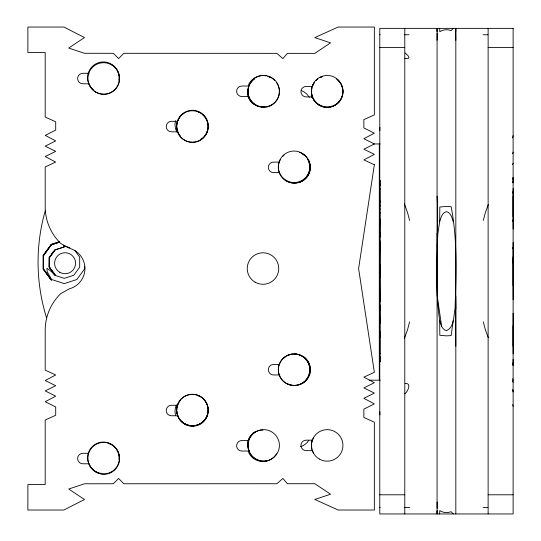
<?xml version="1.0" encoding="UTF-8"?>
<svg xmlns="http://www.w3.org/2000/svg" width="541" height="541" viewBox="0 0 541 541"><rect width="100%" height="100%" fill="white"/><g stroke="black" fill="none" stroke-linecap="round" stroke-linejoin="round"><path stroke-width="0.81" d="M379.796 222.649L379.782 237.553L379.782 213.58L380.188 212.309M379.782 328.732L379.782 304.759L379.796 319.67M437.074 196.126C439.333 237.465 433.612 279.426 439.671 320.502C440.861 324.275 441.956 329.699 446.453 330.673C454.474 327.217 453.561 315.714 455.055 308.498C456.124 274.558 457.652 240.224 451.14 206.703L446.453 206.459L439.819 207L439.671 221.81L437.845 233.813L437.223 246.365L437.223 295.947L441.598 326.155M513.125 285.668L513.125 256.644M380.046 264.968L380.005 310.223M380.005 232.103L380.046 277.344M379.782 263.46L380.053 240.928L379.782 249.611M437.074 40.244L437.162 33.116M437.182 31.534L437.216 28.362L437.074 31.351M513.125 325.689L513.125 346.213M379.782 236.295L380.053 219.808M513.125 196.099L513.125 216.623M380.053 208.738L379.782 223.839L380.066 218.983M379.782 277.492L380.046 264.15M380.053 335.69L379.782 353.537M513.125 313.273L513.125 353.814M513.125 242.49L513.125 299.822M379.782 181.932L380.066 180.39L379.782 202.699L380.188 201.184M379.782 339.613L380.066 361.922L379.782 360.38M379.782 338.734L380.039 333.175M439.63 513.95L439.819 510.589C443.099 512.854 447.475 513.152 451.14 511.691L453.27 513.95M513.125 359.386L512.99 364.722L513.125 362.788M379.883 127.48L379.883 130.584M379.883 411.728L379.883 414.832M379.782 360.272L380.066 356.803L379.782 357.973M513.125 188.498L513.125 229.039M175.44 120.724L174.953 124.809L175.541 128.88L176.839 131.903M453.236 320.502L451.14 335.609L446.453 335.86L439.819 335.312L439.671 320.502M43.408 255.852L51.422 244.796M512.523 137.914L513.125 135.635M409.611 321.841L407.522 329.787L404.364 338.45M483.289 220.471L485.378 212.525L488.252 204.647M379.782 354.057L380.005 353.266M439.671 221.81C440.861 218.037 441.956 212.613 446.453 211.639C450.951 212.613 452.046 218.037 453.236 221.81M512.645 153.725L513.125 152.156M63.324 246.121L63.473 245.655L69.823 247.717M512.584 248.786L513.125 247.237M512.611 164.592L513.125 163.213M512.543 260.025L513.125 258.497M178.03 120.657L178.841 118.689A15.75 15.75 0 0 1 180.782 116.024M178.841 402.632L177.759 405.256L171.483 405.256A5.248 5.248 0 0 0 166.236 410.511A5.248 5.248 0 0 0 171.483 415.758L177.759 415.758L178.841 418.382A15.75 15.75 0 0 0 200.001 424.347A15.75 15.75 0 0 0 206.513 403.356M313.55 437.527L312.461 440.158L306.186 440.158A5.248 5.248 0 0 0 300.938 445.405A5.248 5.248 0 0 0 306.186 450.653L312.461 450.653L313.55 453.277M176.515 404.918L175.541 407.184L174.953 411.255L175.44 415.339M512.476 262.804L513.125 261.317M512.483 221.161L513.125 219.727M51.679 253.939L53.579 251.322M43.179 255.609L51.246 244.654M43.28 255.704L51.341 244.728L59.706 242.05M49.251 257.699L54.979 249.928L64.284 247.021M49.407 257.685L55.094 249.956M308.83 440.306L306.828 442.923L303.562 445.432L300.525 446.697M404.898 393.726C407.934 391.488 411.782 382.994 405.256 383.332M453.236 28.362L451.14 30.621C447.475 29.16 443.099 29.457 439.819 31.723L439.671 28.362M59.321 241.665L51.314 244.268L43.314 255.271L43.28 269.127M51.226 244.701L59.659 241.962M51.287 244.843L59.456 242.219M64.298 246.845L54.905 249.861L49.204 257.388L49.204 267.011L54.966 274.821M379.782 34.752L380.188 34.752M404.208 34.752L409.016 34.752M483.14 34.752L487.867 34.752M379.782 47.534L404.783 47.534M488.124 47.534L513.125 47.534M89.143 73.285L82.868 73.285A5.248 5.248 0 0 0 77.62 78.533A5.248 5.248 0 0 0 82.868 83.787L89.143 83.787L89.955 85.755M177.759 121.312L171.483 121.312A5.248 5.248 0 0 0 166.236 126.56A5.248 5.248 0 0 0 171.483 131.815L177.759 131.815L178.841 134.439A15.75 15.75 0 0 0 202.713 138.537A15.75 15.75 0 0 0 202.395 114.327M373.391 143.953L380.215 143.953M279.366 162.111L273.577 162.111A5.248 5.248 0 0 0 268.329 167.358A5.248 5.248 0 0 0 273.577 172.613L279.366 172.613M279.366 364.458L273.577 364.458A5.248 5.248 0 0 0 268.329 369.713A5.248 5.248 0 0 0 273.577 374.96L279.853 374.96M369.172 380.195L380.215 380.195M88.656 453.29L82.868 453.29A5.248 5.248 0 0 0 77.62 458.538A5.248 5.248 0 0 0 82.868 463.786L89.143 463.786L90.225 466.41A15.75 15.75 0 0 0 114.408 470.237A15.75 15.75 0 0 0 113.123 445.798M379.782 494.785L404.783 494.785M488.124 494.785L513.125 494.785M379.782 507.559L380.188 507.559M404.208 507.559L409.767 507.559M483.14 507.559L487.867 507.559M404.898 58.354L408.117 58.631L408.935 57.447L408.164 55.851L405.256 53.004M301.283 90.59L303.562 91.537L306.828 94.046L309.33 97.319M49.339 267.078L55.074 274.875M54.871 274.875L49.069 267.017L49.299 257.212M51.456 279.907L43.368 268.904M43.212 269.012L51.354 279.968M51.226 280.008L43.179 269.1L43.212 255.548M74.766 250.355L79.683 257.117L79.683 267.139L73.786 275.254L64.251 278.351L54.587 275.207L51.672 271.798L46.966 268.235L47.128 271.548L51.523 279.474L64.251 283.606L76.876 279.508L84.68 268.769L84.68 266.273M49.299 266.929L55.013 274.794M43.314 268.877L51.314 279.88M512.476 380.675L513.125 382.21M512.476 181.363L513.125 182.919L512.99 177.59L513.125 179.524M512.516 390.44L513.125 391.961M512.543 191.899L513.125 193.448M488.252 337.665L485.378 329.787L483.289 321.841M404.364 203.862L407.522 212.525L409.611 220.471M512.577 389.452L513.125 391.001M512.645 364.269L513.125 365.736M512.679 378.781L513.125 380.242M379.782 188.254L380.005 189.059M512.679 404.648L513.125 406.271M379.782 184.339L380.066 185.509L379.782 182.04M380.066 323.329L379.782 318.473L380.053 333.574M455.826 31.351L455.684 28.362L455.826 40.244M437.074 510.961L437.223 513.95L437.182 510.778M379.782 203.585L380.039 209.137M379.782 188.775L380.053 206.621M379.782 329.767L380.046 337.07M379.782 292.701L380.039 301.425M379.782 264.82L380.046 278.162M379.782 306.017L380.053 322.504M437.074 502.068L437.155 508.405M379.782 278.852L380.053 301.384M455.826 309.134L455.684 295.947L455.826 346.186M437.074 233.178L437.223 246.365M488.124 28.362L488.124 513.95M455.826 28.362L455.826 513.95M437.074 28.362L437.074 513.95M404.783 28.362L404.783 513.95M379.295 143.953L379.295 380.195M49.339 257.536L49.407 267.193M43.368 255.541L43.408 269.188M182.567 114.327A15.75 15.75 0 0 1 183.906 113.353M198.128 111.859A15.75 15.75 0 0 1 200.359 112.92M111.744 64.893A15.75 15.75 0 0 1 119.081 82.611A15.75 15.75 0 0 1 90.225 86.411M294.575 353.963A15.75 15.75 0 0 1 310.324 369.713A15.75 15.75 0 0 1 294.575 385.463M293.756 385.435A15.75 15.75 0 0 1 286.703 383.346M284.032 358.007A15.75 15.75 0 0 1 285.323 356.965M287.42 355.68A15.75 15.75 0 0 1 289.712 354.734M290.503 354.497A15.75 15.75 0 0 1 292.113 354.152M46.546 317.763A187.105 187.105 0 0 1 45.37 210.314M93.39 89.894A15.75 15.75 0 0 1 97.752 62.966A15.75 15.75 0 0 1 118.892 80.21M101.749 473.483A15.75 15.75 0 0 1 87.676 456.225A15.75 15.75 0 0 1 104.934 442.146A15.75 15.75 0 0 1 119.013 459.404M207.244 131.49A15.77 15.73 -51.4 0 1 206.202 133.728M177.117 129.502A15.77 15.73 -51.4 0 1 176.765 127.047M176.738 126.229A15.77 15.73 -51.4 0 1 177.725 120.582M178.943 134.08A15.75 15.75 0 0 1 184.44 112.494A15.75 15.75 0 0 1 206.026 117.992A15.75 15.75 0 0 1 200.528 139.578M180.369 136.095A15.75 15.75 0 0 1 179.382 134.77M207.122 415.853A15.77 15.73 51.4 0 1 181.221 421.013M178.03 416.252A15.77 15.73 51.4 0 1 176.751 410.653M176.738 409.835A15.77 15.73 51.4 0 1 177.117 406.562M208.197 411.045A15.77 15.73 51.4 0 1 208.008 412.688M309.222 373.222A15.784 12.91 -0.8 0 1 309.804 374.5M303.19 356.438A15.79 15.709 -2.3 0 1 305.672 380.776M305.077 381.337A15.79 15.709 -2.3 0 1 303.095 382.832M289.929 384.807A15.75 15.75 0 0 1 279.271 364.174A15.75 15.75 0 0 1 300.755 355.356A15.75 15.75 0 0 1 307.667 377.523M307.234 378.227A15.75 15.75 0 0 1 305.151 380.783M304.556 381.344A15.75 15.75 0 0 1 298.077 384.834M297.28 385.023A15.75 15.75 0 0 1 294.818 385.341M293.181 385.334A15.75 15.75 0 0 1 290.72 385.003M309.756 161.448A15.784 10.631 0.8 0 1 308.979 162.746M309.81 163.226A15.79 15.709 2.3 0 1 298.693 182.527M308.6 160.15A15.79 15.709 2.3 0 1 309.567 162.442M309.249 163.233A15.75 15.75 0 0 1 292.045 182.98A15.75 15.75 0 0 1 280.387 159.527M282.882 156.261A15.75 15.75 0 0 1 284.099 155.152M302.581 154.124A15.75 15.75 0 0 1 303.927 155.091M307.667 159.446A15.75 15.75 0 0 1 309.012 162.449M248.096 96.812A15.763 15.047 0 0 1 247.9 94.452M251.964 102.898A15.763 15.533 0 0 1 250.016 100.268M249.624 99.558A15.763 15.533 0 0 1 248.441 88.46M254.412 104.352A15.757 15.736 0 0 1 248.441 87.534M248.677 86.749A15.757 15.736 0 0 1 254.412 78.871A15.75 15.75 0 0 0 250.923 100.869A15.75 15.75 0 0 0 272.921 104.359A15.75 15.75 0 0 0 276.41 82.36M268.525 76.633A15.75 15.75 0 0 1 270.818 77.586M271.541 77.972A15.75 15.75 0 0 1 274.801 80.481M247.9 442.565A15.763 15.047 0 0 1 248.096 440.205M249.624 451.6A15.763 15.533 0 0 1 248.671 449.334M248.441 448.557A15.763 15.533 0 0 1 251.964 434.119M253.127 432.976A15.763 15.533 0 0 1 254.412 431.948M267.741 460.607A15.757 15.736 0 0 1 252.532 434.267M253.127 433.706A15.757 15.736 0 0 1 255.095 432.198M311.42 97.468A15.763 14.289 0 0 1 311.765 94.486M311.616 96.812A15.763 15.047 0 0 1 311.765 91.314M311.961 96.514A15.763 15.533 0 0 1 311.765 89.245M339.423 101.525A15.757 15.736 0 0 1 338.321 102.749M318.615 104.819A15.757 15.736 0 0 1 317.276 103.852M314.95 101.525A15.757 15.736 0 0 1 313.969 100.193M311.968 95.689A15.757 15.736 0 0 1 311.772 88.332M336.441 78.871A15.75 15.75 0 0 1 339.931 100.869A15.75 15.75 0 0 1 317.932 104.359A15.75 15.75 0 0 1 314.443 82.36M316.052 80.481A15.75 15.75 0 0 1 317.932 78.871M311.765 442.531A15.763 14.289 0 0 1 311.44 440.293M311.765 445.703A15.763 15.047 0 0 1 311.616 440.205M311.765 447.772A15.763 15.533 0 0 1 311.961 440.502M311.968 449.483A15.757 15.736 0 0 1 311.968 441.328M276.519 453.669A15.75 15.75 0 0 1 249.239 453.669L248.157 451.038L241.881 451.038A5.248 5.248 0 0 1 236.633 445.791A5.248 5.248 0 0 1 241.881 440.543L248.157 440.543L249.239 437.919A15.75 15.75 0 0 1 262.879 430.041M108.727 443.559A15.75 15.75 0 0 1 111.744 444.898M302.453 153.725A15.75 15.75 0 0 1 307.788 175.94A15.75 15.75 0 0 1 285.323 180.106M299.437 152.379A15.75 15.75 0 0 1 301.729 153.333M264.522 106.942A15.75 15.75 0 0 1 261.235 106.942M258.808 106.489A15.75 15.75 0 0 1 249.239 99.152L248.157 96.528L241.881 96.528A5.248 5.248 0 0 1 236.633 91.28A5.248 5.248 0 0 1 241.881 86.033L248.157 86.033L249.239 83.402A15.75 15.75 0 0 1 266.158 75.875M267.741 76.301A15.75 15.75 0 0 1 270.757 77.64M179.274 401.936A15.75 15.75 0 0 1 180.248 400.597M198.128 395.802A15.75 15.75 0 0 1 200.359 396.871M203.619 399.373A15.75 15.75 0 0 1 206.121 402.632M341.215 84.511A15.75 15.75 0 0 1 334.703 105.509A15.75 15.75 0 0 1 313.55 99.544L312.461 96.913L306.186 96.913A5.248 5.248 0 0 1 300.938 91.666A5.248 5.248 0 0 1 306.186 86.418L312.461 86.418L313.55 83.794A15.75 15.75 0 0 1 314.443 82.415M316.052 80.528A15.75 15.75 0 0 1 317.276 79.432M337.097 79.432A15.75 15.75 0 0 1 340.823 83.794M374.358 164.748L358.609 268.539L374.358 372.323L363.856 377.158L374.358 382.71L363.856 387.897L374.358 393.091L363.856 398.345L374.358 403.89L363.856 409.145L363.856 417.469L374.358 422.19L374.358 510.021L338.132 510.021L314.815 499.458L330.565 494.21L314.815 483.708L287.454 483.715L282.862 478.467L276.857 483.722L123.842 483.762L118.594 478.467L113.34 483.762L84.47 483.776L68.721 489.023L84.47 499.519L63.926 510.021L27.875 510.021L27.875 484.587L45.201 484.587L45.201 420.012L55.703 415.285L55.703 406.96L45.201 401.713L55.703 396.161L45.201 390.913L55.703 385.719L45.201 380.526L55.703 374.981L45.201 370.139L45.201 330.247A50.868 50.868 0 0 1 60.849 293.54L69.363 288.82A20.998 20.998 0 0 0 69.363 248.251L60.849 243.531A50.868 50.868 0 0 1 45.201 206.831L45.201 166.932L55.703 162.09L45.201 156.545L55.703 151.352L45.201 146.158L55.703 140.91L45.201 135.358L55.703 130.111L55.703 121.786L45.201 117.059L45.201 52.484L27.875 52.484L27.875 27.05L63.926 27.05L84.47 37.552L68.721 48.048L84.47 53.295L113.34 53.309L118.594 58.604L123.842 53.309L276.857 53.349L282.862 58.604L287.454 53.356L314.815 53.363L330.565 42.861L314.815 37.613L338.132 27.05L374.358 27.05L374.358 114.881L363.856 119.602L363.856 127.933L374.358 133.181L363.856 138.726L374.358 143.98L363.856 149.174L374.358 154.368L363.856 159.913L374.358 164.748M513.125 28.362L379.782 28.362L379.782 513.95L513.125 513.95L513.125 28.362M59.821 272.319A10.502 10.502 0 0 0 75.571 263.224A10.502 10.502 0 0 0 59.821 254.135A10.502 10.502 0 0 0 59.821 272.319M95.764 92.092A15.75 15.75 0 0 0 119.392 78.452A15.75 15.75 0 0 0 95.764 64.812A15.75 15.75 0 0 0 95.764 92.092M286.236 180.43A15.75 15.75 0 0 0 309.865 166.79A15.75 15.75 0 0 0 286.236 153.15A15.75 15.75 0 0 0 286.236 180.43M255.792 104.832A15.75 15.75 0 0 0 279.413 91.192A15.75 15.75 0 0 0 255.792 77.552A15.75 15.75 0 0 0 255.792 104.832M184.434 140.139A15.75 15.75 0 0 0 208.055 126.506A15.75 15.75 0 0 0 184.434 112.866A15.75 15.75 0 0 0 184.434 140.139M319.312 104.832A15.75 15.75 0 0 0 342.933 91.192A15.75 15.75 0 0 0 319.312 77.552A15.75 15.75 0 0 0 319.312 104.832M184.434 423.731A15.75 15.75 0 0 0 208.055 410.092A15.75 15.75 0 0 0 184.434 396.458A15.75 15.75 0 0 0 184.434 423.731M95.764 471.786A15.75 15.75 0 0 0 119.392 458.146A15.75 15.75 0 0 0 95.764 444.506A15.75 15.75 0 0 0 95.764 471.786M286.236 383.447A15.75 15.75 0 0 0 309.865 369.807A15.75 15.75 0 0 0 286.236 356.167A15.75 15.75 0 0 0 286.236 383.447M255.792 459.045A15.75 15.75 0 0 0 279.413 445.405A15.75 15.75 0 0 0 255.792 431.765A15.75 15.75 0 0 0 255.792 459.045M319.312 459.045A15.75 15.75 0 0 0 342.933 445.405A15.75 15.75 0 0 0 319.312 431.765A15.75 15.75 0 0 0 319.312 459.045M184.44 423.569A15.75 15.75 0 0 0 208.231 410.227A15.75 15.75 0 0 0 184.779 396.296A15.75 15.75 0 0 0 184.44 423.569M322.321 76.633A15.75 15.75 0 0 0 320.035 77.586A15.75 15.75 0 0 1 322.321 76.687M255.115 282.172A15.75 15.75 0 0 0 278.743 268.539A15.75 15.75 0 0 0 255.115 254.899A15.75 15.75 0 0 0 255.115 282.172"/></g></svg>
